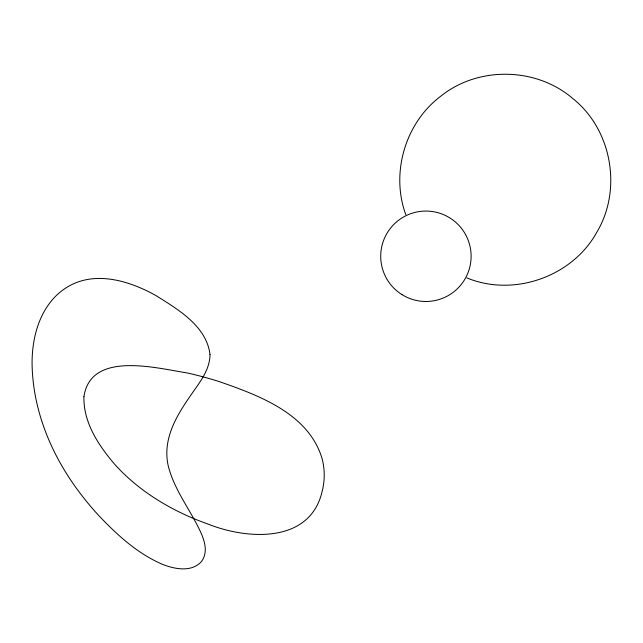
<?xml version="1.0" encoding="UTF-8"?>
<svg xmlns="http://www.w3.org/2000/svg" width="643" height="643" viewBox="0 0 643 643"><rect width="100%" height="100%" fill="white"/><g stroke="black" fill="none" stroke-linecap="round" stroke-linejoin="round"><path stroke-width="0.96" d="M466.834 277.889C513.741 297.363 572.463 276.667 596.865 232.139C622.424 189.388 611.823 129.516 572.704 98.435C536.286 67.185 478.368 66.004 440.865 96.12C405.307 122.741 390.462 172.991 405.797 214.666M83.92 396.651C83.252 422.443 98.556 445.478 114.711 464.31C134.917 486.839 160.662 503.887 188.182 516.192A258.301 258.301 0 0 0 207.279 523.78C246.438 539.67 309.95 544.147 322.143 491.405A64.758 64.758 0 0 0 322.039 458.443C308.544 413.69 259.338 395.558 219.311 381.62A387.673 387.673 0 0 0 187.049 372.9C156.892 368.302 90.784 350.331 83.92 396.651M210.004 354.518C209.883 371.493 197.602 384.723 188.817 398.138C178.055 413.795 167.815 431.123 166.883 450.582A57.894 57.894 0 0 0 168.185 465.628C173.297 486.558 186.148 504.289 196.123 523.056C201.966 534.365 210.1 549.379 201.581 561.411C191.791 572.559 174.719 569.168 162.558 564.377C137.859 553.808 117.548 535.314 99.239 516.072A300.892 300.892 0 0 1 80.624 493.928C53.047 457.92 34.031 414.172 32.206 368.479C30.88 338.403 39.81 304.147 66.84 287.325C94.778 270.044 129.653 280.814 156.112 295.667C178.159 309.556 206.548 326.097 210.004 354.518M401.979 294.615A45.203 45.203 0 0 0 471.094 257.827A45.203 45.203 0 0 0 404.68 216.369A45.203 45.203 0 0 0 401.979 294.615"/></g></svg>
